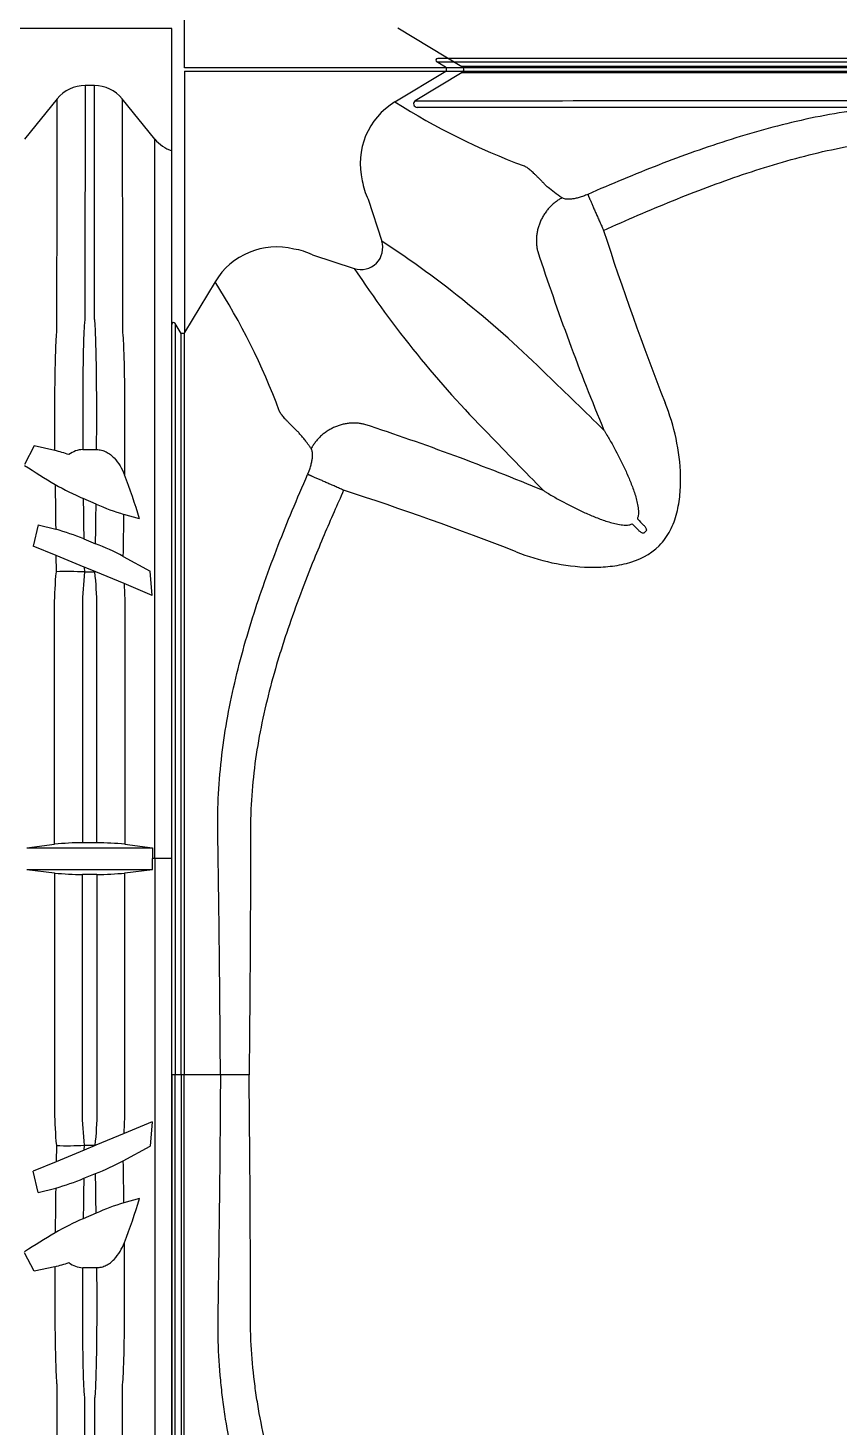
# Model space of a CAD drawing. Header units: millimetres. Extents: x -455371 to 117772, y -78417 to 116564.
# Drawn here: x -32727.9 to -32502.9, y 53118.2 to 53506.5 of the extents above; entities that cross this region are included whole.
import ezdxf

# ---------------------------------------------------------------- set-up
doc = ezdxf.new("R2010")
doc.units = ezdxf.units.MM
doc.layers.get('0').update_dxf_attribs({"color": 255})
doc.layers.add('BETON-STOP', color=141, linetype='Continuous')
doc.layers.add('Contorno-Cupolex', color=3, linetype='Continuous')
doc.layers.add('quote', color=5, linetype='Continuous', lineweight=15)

# ---------------------------------------------------------------- blocks, each defined once
blk = doc.blocks.new('Cupolex H50')
at = {"layer": 'Contorno-Cupolex', "linetype": 'Continuous'}
for p, q in [((19721.008, 10220.685), (19700.221, 10220.685)), ((19693.208, 10220.335), (19700.449, 10220.335)), ((19693.208, 10220.335), (19693.208, 10213.095)), ((19699.037, 10219.487), (19700.449, 10220.335)), ((19700.469, 10220.428), (19700.195, 10220.592)), ((19700.449, 10220.335), (19700.457, 10220.335)), ((19700.457, 10220.335), (19700.469, 10220.342)), ((19700.469, 10220.342), (19700.469, 10220.428)), ((19698.294, 10216.79), (19698.67, 10215.632)), ((19696.753, 10215.25), (19697.911, 10214.873)), ((19694.056, 10214.506), (19693.208, 10213.095)), ((19692.858, 10192.535), (19692.858, 10213.322)), ((19693.116, 10213.074), (19692.951, 10213.348)), ((19693.201, 10213.074), (19693.116, 10213.074)), ((19693.208, 10213.087), (19693.201, 10213.074)), ((19693.208, 10213.095), (19693.208, 10213.087)), ((19706.004, 10207.612), (19705.932, 10207.54)), ((19692.951, 10192.535), (19692.858, 10192.535)), ((19692.858, 10192.535), (19692.858, 10171.748)), ((19693.116, 10192.535), (19692.951, 10192.535)), ((19693.201, 10192.535), (19693.116, 10192.535)), ((19694.204, 10192.535), (19693.201, 10192.535)), ((19694.997, 10192.535), (19694.204, 10192.535)), ((19693.208, 10164.735), (19693.208, 10171.976)), ((19699.119, 10165.834), (19700.89, 10164.77)), ((19700.925, 10164.735), (19693.208, 10164.735)), ((19700.898, 10164.6), (19699.601, 10163.82)), ((19700.933, 10164.735), (19700.925, 10164.735)), ((19721.008, 10163.635), (19699.654, 10163.635))]:
    blk.add_line(p, q, dxfattribs=at)
for centre, radius, start, end in [((19700.221, 10220.635), 0.0499, 89.2776, 239.0373), ((19700.061, 10217.783), 1.987, 120.9888, 193.9535), ((19709.452, 10235.968), 19.496, 237.7108, 249.4596), ((19700.078, 10217.634), 1.974, 189.6297, 205.3053), ((19698.098, 10215.445), 0.601, 251.8666, 18.1334), ((19682.414, 10190.897), 29.599, 45.272, 56.6866), ((19785.223, 10241.937), 84.511, 197.92489, 201.36419), ((19695.76, 10213.483), 1.987, 76.0465, 149.0112), ((19695.909, 10213.465), 1.974, 64.6949, 80.3702), ((19769.609, 10237.205), 70.114, 198.16797, 202.48426), ((19722.661, 10231.142), 29.618, 213.3171, 224.7243), ((19677.789, 10204.197), 19.259, 20.4679, 32.3618), ((19692.908, 10213.323), 0.0499, 30.9627, 180.7224), ((19633.334, 10138.299), 101.529, 45.24033, 46.48357), ((19676.338, 10143.934), 70.114, 67.51574, 71.83203), ((19790.738, 10295.243), 123.117, 223.62543, 224.65067), ((19671.606, 10128.32), 84.511, 68.63581, 72.07511), ((19765.011, 10266.071), 83.013, 224.44915, 224.6275), ((19647.472, 10148.533), 83.013, 45.3725, 45.55085), ((19700.838, 10164.684), 0.1, 30.3283, 59.0672), ((19700.847, 10164.685), 0.0994, 300.7422, 30.2295), ((19699.653, 10163.735), 0.0998, 120.9627, 270.7224)]:
    blk.add_arc(centre, radius, start, end, dxfattribs=at)
for points, knots in [([(19700.195, 10220.592), (19701.725, 10220.592), (19703.259, 10220.592), (19705.177, 10220.592), (19705.561, 10220.592), (19706.136, 10220.592), (19706.328, 10220.592), (19706.544, 10220.592), (19706.568, 10220.592), (19706.616, 10220.592), (19706.639, 10220.592), (19706.72, 10220.592), (19706.792, 10220.592), (19707.058, 10220.592), (19707.312, 10220.592), (19707.781, 10220.592), (19707.952, 10220.592), (19708.325, 10220.592), (19708.527, 10220.592), (19709.174, 10220.592), (19709.65, 10220.592), (19710.429, 10220.592), (19710.702, 10220.592), (19711.259, 10220.592), (19711.543, 10220.592), (19712.122, 10220.592), (19712.417, 10220.592), (19713.019, 10220.592), (19713.327, 10220.592), (19713.787, 10220.592), (19713.941, 10220.592), (19714.127, 10220.592), (19714.16, 10220.592), (19714.192, 10220.592)], [0, 0, 0, 0, 0.5, 0.5, 0.625, 0.625, 0.6875, 0.6875, 0.6953125, 0.6953125, 0.703125, 0.703125, 0.71875, 0.71875, 0.75, 0.75, 0.765625, 0.765625, 0.78125, 0.78125, 0.8125, 0.8125, 0.828125, 0.828125, 0.84375, 0.84375, 0.859375, 0.859375, 0.875, 0.875, 0.8828125, 0.8828125, 0.8844651, 0.8844651, 0.8844651, 0.8844651]), ([(19721.008, 10220.428), (19720.363, 10220.428), (19719.718, 10220.428), (19718.428, 10220.428), (19717.783, 10220.428), (19716.492, 10220.428), (19715.847, 10220.428), (19714.88, 10220.428), (19714.556, 10220.428), (19713.913, 10220.428), (19713.591, 10220.428), (19712.952, 10220.428), (19712.639, 10220.428), (19712.024, 10220.428), (19711.722, 10220.428), (19711.13, 10220.428), (19710.838, 10220.428), (19710.284, 10220.428), (19710.017, 10220.428), (19709.258, 10220.428), (19708.791, 10220.428), (19708.202, 10220.428), (19708.022, 10220.428), (19707.695, 10220.428), (19707.548, 10220.428), (19707.166, 10220.428), (19706.998, 10220.428), (19706.8, 10220.428), (19706.698, 10220.428), (19706.497, 10220.428), (19706.397, 10220.428), (19706.196, 10220.428), (19706.096, 10220.428), (19705.795, 10220.428), (19705.594, 10220.428), (19705.192, 10220.428), (19704.992, 10220.428), (19704.389, 10220.428), (19703.988, 10220.428), (19703.185, 10220.428), (19702.784, 10220.428), (19701.744, 10220.428), (19701.106, 10220.428), (19700.469, 10220.428)], [0, 0, 0, 0, 0.032927, 0.032927, 0.065853, 0.065853, 0.09878, 0.09878, 0.115243, 0.115243, 0.131706, 0.131706, 0.14817, 0.14817, 0.164633, 0.164633, 0.181096, 0.181096, 0.197559, 0.197559, 0.230486, 0.230486, 0.246949, 0.246949, 0.263413, 0.263413, 0.296339, 0.296339, 0.329266, 0.329266, 0.362192, 0.362192, 0.395119, 0.395119, 0.460972, 0.460972, 0.526825, 0.526825, 0.658531, 0.658531, 0.790238, 0.790238, 1, 1, 1, 1]), ([(19700.469, 10220.342), (19701.106, 10220.342), (19701.744, 10220.342), (19702.784, 10220.342), (19703.185, 10220.342), (19703.988, 10220.342), (19704.389, 10220.342), (19704.992, 10220.342), (19705.192, 10220.342), (19705.594, 10220.342), (19705.795, 10220.342), (19706.096, 10220.342), (19706.196, 10220.342), (19706.397, 10220.342), (19706.497, 10220.342), (19706.698, 10220.342), (19706.8, 10220.342), (19706.998, 10220.342), (19707.166, 10220.342), (19707.548, 10220.342), (19707.695, 10220.342), (19708.022, 10220.342), (19708.202, 10220.342), (19708.791, 10220.342), (19709.258, 10220.342), (19710.017, 10220.342), (19710.284, 10220.342), (19710.838, 10220.342), (19711.13, 10220.342), (19711.722, 10220.342), (19712.024, 10220.342), (19712.639, 10220.342), (19712.952, 10220.342), (19713.591, 10220.342), (19713.913, 10220.342), (19714.556, 10220.342), (19714.88, 10220.342), (19715.847, 10220.342), (19716.492, 10220.342), (19717.783, 10220.342), (19718.428, 10220.342), (19719.718, 10220.342), (19720.363, 10220.342), (19721.008, 10220.342)], [0, 0, 0, 0, 0.209762, 0.209762, 0.341469, 0.341469, 0.473175, 0.473175, 0.539028, 0.539028, 0.604881, 0.604881, 0.637808, 0.637808, 0.670734, 0.670734, 0.703661, 0.703661, 0.736587, 0.736587, 0.753051, 0.753051, 0.769514, 0.769514, 0.802441, 0.802441, 0.818904, 0.818904, 0.835367, 0.835367, 0.85183, 0.85183, 0.868294, 0.868294, 0.884757, 0.884757, 0.90122, 0.90122, 0.934147, 0.934147, 0.967073, 0.967073, 1, 1, 1, 1]), ([(19721.008, 10219.339), (19719.605, 10219.347), (19718.202, 10219.36), (19716.448, 10219.382), (19716.098, 10219.387), (19715.572, 10219.394), (19715.396, 10219.396), (19715.046, 10219.401), (19714.87, 10219.404), (19714.608, 10219.408), (19714.52, 10219.409), (19714.344, 10219.412), (19714.256, 10219.413), (19714.121, 10219.414), (19714.076, 10219.414), (19713.986, 10219.414), (19713.941, 10219.414), (19713.806, 10219.413), (19713.716, 10219.411), (19713.266, 10219.398), (19712.907, 10219.376), (19712.368, 10219.325), (19712.189, 10219.305), (19711.831, 10219.259), (19711.652, 10219.233), (19711.117, 10219.148), (19710.765, 10219.08), (19709.714, 10218.851), (19709.026, 10218.662), (19708.006, 10218.34), (19707.669, 10218.227), (19706.999, 10217.989), (19706.666, 10217.865), (19705.676, 10217.481), (19705.024, 10217.208), (19704.378, 10216.925)], [0, 0, 0, 0, 0.25, 0.25, 0.3125, 0.3125, 0.34375, 0.34375, 0.375, 0.375, 0.390625, 0.390625, 0.40625, 0.40625, 0.414062, 0.414062, 0.421875, 0.421875, 0.4375, 0.4375, 0.5, 0.5, 0.53125, 0.53125, 0.5625, 0.5625, 0.625, 0.625, 0.75, 0.75, 0.8125, 0.8125, 0.875, 0.875, 1, 1, 1, 1]), ([(19704.814, 10215.927), (19705.448, 10216.212), (19706.084, 10216.487), (19707.045, 10216.876), (19707.367, 10217.003), (19708.013, 10217.245), (19708.338, 10217.362), (19709.314, 10217.692), (19709.97, 10217.889), (19710.963, 10218.13), (19711.295, 10218.201), (19711.798, 10218.293), (19711.966, 10218.321), (19712.302, 10218.372), (19712.47, 10218.394), (19712.975, 10218.452), (19713.311, 10218.479), (19713.733, 10218.498), (19713.817, 10218.501), (19713.944, 10218.504), (19713.986, 10218.505), (19714.07, 10218.507), (19714.112, 10218.507), (19714.239, 10218.508), (19714.326, 10218.508), (19714.501, 10218.508), (19714.589, 10218.508), (19714.853, 10218.508), (19715.029, 10218.508), (19715.381, 10218.508), (19715.557, 10218.509), (19716.084, 10218.51), (19716.436, 10218.511), (19718.195, 10218.519), (19719.602, 10218.53), (19721.008, 10218.547)], [0, 0, 0, 0, 0.125, 0.125, 0.1875, 0.1875, 0.25, 0.25, 0.375, 0.375, 0.4375, 0.4375, 0.46875, 0.46875, 0.5, 0.5, 0.5625, 0.5625, 0.578125, 0.578125, 0.585938, 0.585938, 0.59375, 0.59375, 0.609375, 0.609375, 0.625, 0.625, 0.65625, 0.65625, 0.6875, 0.6875, 0.75, 0.75, 1, 1, 1, 1]), ([(19703.661, 10216.828), (19703.587, 10216.878), (19703.518, 10216.928), (19703.389, 10217.025), (19703.33, 10217.073), (19703.25, 10217.143), (19703.224, 10217.167), (19703.189, 10217.201), (19703.177, 10217.213), (19703.16, 10217.23), (19703.154, 10217.235), (19703.143, 10217.247), (19703.138, 10217.252), (19703.122, 10217.269), (19703.112, 10217.281), (19703.096, 10217.298), (19703.09, 10217.304), (19703.079, 10217.315), (19703.074, 10217.321), (19703.062, 10217.332), (19703.057, 10217.338), (19703.046, 10217.349), (19703.04, 10217.355), (19703.029, 10217.365), (19703.024, 10217.371), (19703.013, 10217.381), (19703.008, 10217.386), (19702.983, 10217.411), (19702.963, 10217.43), (19702.934, 10217.458), (19702.924, 10217.467), (19702.905, 10217.485), (19702.896, 10217.494), (19702.869, 10217.519), (19702.851, 10217.535), (19702.817, 10217.566), (19702.801, 10217.581), (19702.769, 10217.609), (19702.754, 10217.622), (19702.724, 10217.645), (19702.709, 10217.656), (19702.68, 10217.676), (19702.666, 10217.685), (19702.645, 10217.696), (19702.639, 10217.7), (19702.628, 10217.705), (19702.625, 10217.706), (19702.618, 10217.709), (19702.615, 10217.71), (19702.612, 10217.712)], [0, 0, 0, 0, 0.125, 0.125, 0.25, 0.25, 0.3125, 0.3125, 0.34375, 0.34375, 0.359375, 0.359375, 0.375, 0.375, 0.40625, 0.40625, 0.421875, 0.421875, 0.4375, 0.4375, 0.453125, 0.453125, 0.46875, 0.46875, 0.484375, 0.484375, 0.5, 0.5, 0.5625, 0.5625, 0.59375, 0.59375, 0.625, 0.625, 0.6875, 0.6875, 0.75, 0.75, 0.8125, 0.8125, 0.875, 0.875, 0.9375, 0.9375, 0.96875, 0.96875, 0.984375, 0.984375, 1, 1, 1, 1]), ([(19704.378, 10216.925), (19704.338, 10216.907), (19704.298, 10216.891), (19704.218, 10216.862), (19704.178, 10216.849), (19704.12, 10216.833), (19704.101, 10216.828), (19704.064, 10216.819), (19704.046, 10216.814), (19703.992, 10216.804), (19703.959, 10216.798), (19703.911, 10216.793), (19703.896, 10216.791), (19703.866, 10216.789), (19703.852, 10216.789), (19703.811, 10216.789), (19703.786, 10216.79), (19703.742, 10216.796), (19703.723, 10216.801), (19703.688, 10216.812), (19703.674, 10216.82), (19703.661, 10216.828)], [0, 0, 0, 0, 0.125, 0.125, 0.25, 0.25, 0.3125, 0.3125, 0.375, 0.375, 0.5, 0.5, 0.5625, 0.5625, 0.625, 0.625, 0.75, 0.75, 0.875, 0.875, 1, 1, 1, 1]), ([(19692.951, 10213.348), (19692.951, 10211.819), (19692.951, 10210.284), (19692.951, 10208.366), (19692.951, 10207.982), (19692.951, 10207.407), (19692.951, 10207.215), (19692.951, 10206.999), (19692.951, 10206.975), (19692.951, 10206.928), (19692.951, 10206.905), (19692.951, 10206.823), (19692.951, 10206.751), (19692.951, 10206.485), (19692.951, 10206.231), (19692.951, 10205.762), (19692.951, 10205.591), (19692.951, 10205.219), (19692.951, 10205.016), (19692.951, 10204.369), (19692.951, 10203.893), (19692.951, 10203.114), (19692.951, 10202.842), (19692.951, 10202.285), (19692.951, 10202.001), (19692.951, 10201.421), (19692.951, 10201.126), (19692.951, 10200.525), (19692.951, 10200.217), (19692.951, 10199.756), (19692.951, 10199.602), (19692.951, 10199.427), (19692.951, 10199.405), (19692.951, 10199.383)], [0, 0, 0, 0, 0.5, 0.5, 0.625, 0.625, 0.6875, 0.6875, 0.6953125, 0.6953125, 0.703125, 0.703125, 0.71875, 0.71875, 0.75, 0.75, 0.765625, 0.765625, 0.78125, 0.78125, 0.8125, 0.8125, 0.828125, 0.828125, 0.84375, 0.84375, 0.859375, 0.859375, 0.875, 0.875, 0.8828125, 0.8828125, 0.8839302, 0.8839302, 0.8839302, 0.8839302]), ([(19693.116, 10192.535), (19693.116, 10193.816), (19693.116, 10195.097), (19693.116, 10197.018), (19693.116, 10197.659), (19693.116, 10198.46), (19693.116, 10198.621), (19693.116, 10198.942), (19693.116, 10199.104), (19693.116, 10199.39), (19693.116, 10199.514), (19693.116, 10199.767), (19693.116, 10199.896), (19693.116, 10200.537), (19693.116, 10201.023), (19693.116, 10201.973), (19693.116, 10202.439), (19693.116, 10203.761), (19693.116, 10204.543), (19693.116, 10205.471), (19693.116, 10205.74), (19693.116, 10206.182), (19693.116, 10206.355), (19693.116, 10206.517), (19693.116, 10206.547), (19693.116, 10206.586), (19693.116, 10206.598), (19693.116, 10206.622), (19693.116, 10206.633), (19693.116, 10206.693), (19693.116, 10206.743), (19693.116, 10206.894), (19693.116, 10206.994), (19693.116, 10207.497), (19693.116, 10207.899), (19693.116, 10209.911), (19693.116, 10211.52), (19693.116, 10213.074)], [0, 0, 0, 0, 0.0625, 0.0625, 0.09375, 0.09375, 0.101562, 0.101562, 0.109375, 0.109375, 0.117187, 0.117187, 0.125, 0.125, 0.15625, 0.15625, 0.1875, 0.1875, 0.25, 0.25, 0.28125, 0.28125, 0.3125, 0.3125, 0.320312, 0.320312, 0.324219, 0.324219, 0.328125, 0.328125, 0.34375, 0.34375, 0.375, 0.375, 0.5, 0.5, 1, 1, 1, 1]), ([(19693.201, 10213.074), (19693.201, 10211.52), (19693.201, 10209.911), (19693.201, 10207.899), (19693.201, 10207.497), (19693.201, 10206.994), (19693.201, 10206.894), (19693.201, 10206.743), (19693.201, 10206.693), (19693.201, 10206.633), (19693.201, 10206.622), (19693.201, 10206.598), (19693.201, 10206.586), (19693.201, 10206.547), (19693.201, 10206.517), (19693.201, 10206.355), (19693.201, 10206.182), (19693.201, 10205.74), (19693.201, 10205.471), (19693.201, 10204.543), (19693.201, 10203.761), (19693.201, 10202.439), (19693.201, 10201.973), (19693.201, 10201.023), (19693.201, 10200.537), (19693.201, 10199.896), (19693.201, 10199.767), (19693.201, 10199.514), (19693.201, 10199.39), (19693.201, 10199.104), (19693.201, 10198.942), (19693.201, 10198.621), (19693.201, 10198.46), (19693.201, 10197.659), (19693.201, 10197.018), (19693.201, 10195.097), (19693.201, 10193.816), (19693.201, 10192.535)], [0, 0, 0, 0, 0.5, 0.5, 0.625, 0.625, 0.65625, 0.65625, 0.671875, 0.671875, 0.675781, 0.675781, 0.679688, 0.679688, 0.6875, 0.6875, 0.71875, 0.71875, 0.75, 0.75, 0.8125, 0.8125, 0.84375, 0.84375, 0.875, 0.875, 0.882813, 0.882813, 0.890625, 0.890625, 0.898438, 0.898438, 0.90625, 0.90625, 0.9375, 0.9375, 1, 1, 1, 1]), ([(19702.393, 10207.024), (19702.716, 10206.895), (19703.047, 10206.795), (19703.721, 10206.65), (19704.068, 10206.606), (19704.588, 10206.593), (19704.761, 10206.598), (19705.107, 10206.631), (19705.28, 10206.659), (19705.783, 10206.789), (19706.106, 10206.944), (19706.478, 10207.317), (19706.579, 10207.458), (19706.74, 10207.768), (19706.799, 10207.933), (19706.885, 10208.268), (19706.913, 10208.441), (19706.946, 10208.786), (19706.95, 10208.958), (19706.938, 10209.475), (19706.894, 10209.82), (19706.749, 10210.497), (19706.648, 10210.828), (19706.519, 10211.15)], [0, 0, 0, 0, 0.125, 0.125, 0.25, 0.25, 0.3125, 0.3125, 0.375, 0.375, 0.5, 0.5, 0.5625, 0.5625, 0.625, 0.625, 0.6875, 0.6875, 0.75, 0.75, 0.875, 0.875, 1, 1, 1, 1]), ([(19696.715, 10209.882), (19696.707, 10209.895), (19696.69, 10209.92), (19696.665, 10209.956), (19696.64, 10209.991), (19696.615, 10210.025), (19696.591, 10210.058), (19696.55, 10210.112), (19696.494, 10210.183), (19696.423, 10210.268), (19696.354, 10210.344), (19696.292, 10210.405), (19696.247, 10210.447), (19696.214, 10210.478), (19696.185, 10210.508), (19696.143, 10210.55), (19696.094, 10210.6), (19696.04, 10210.658), (19695.991, 10210.71), (19695.932, 10210.776), (19695.885, 10210.835), (19695.854, 10210.885), (19695.842, 10210.908), (19695.836, 10210.922), (19695.833, 10210.928), (19695.832, 10210.932)], [0, 0, 0, 0, 0.020834, 0.041499, 0.061995, 0.082327, 0.102494, 0.1225, 0.183394, 0.244692, 0.305517, 0.365952, 0.407549, 0.429262, 0.459619, 0.493771, 0.556586, 0.619732, 0.683579, 0.744962, 0.871925, 0.935861, 0.967747, 0.983808, 1, 1, 1, 1]), ([(19704.825, 10210.392), (19704.839, 10210.369), (19704.853, 10210.346), (19704.881, 10210.3), (19704.894, 10210.277), (19704.936, 10210.208), (19704.963, 10210.162), (19705.043, 10210.023), (19705.095, 10209.928), (19705.248, 10209.642), (19705.345, 10209.447), (19705.481, 10209.145), (19705.525, 10209.043), (19705.608, 10208.835), (19705.647, 10208.73), (19705.699, 10208.568), (19705.715, 10208.513), (19705.743, 10208.402), (19705.756, 10208.346), (19705.774, 10208.232), (19705.781, 10208.174), (19705.78, 10208.085), (19705.778, 10208.056), (19705.769, 10207.997), (19705.761, 10207.967), (19705.75, 10207.939)], [0, 0, 0, 0, 0.03125, 0.03125, 0.0625, 0.0625, 0.125, 0.125, 0.25, 0.25, 0.5, 0.5, 0.625, 0.625, 0.75, 0.75, 0.8125, 0.8125, 0.875, 0.875, 0.9375, 0.9375, 0.96875, 0.96875, 1, 1, 1, 1]), ([(19696.619, 10209.166), (19696.622, 10209.173), (19696.629, 10209.189), (19696.639, 10209.213), (19696.649, 10209.237), (19696.658, 10209.262), (19696.671, 10209.298), (19696.688, 10209.345), (19696.711, 10209.423), (19696.734, 10209.516), (19696.751, 10209.618), (19696.756, 10209.707), (19696.753, 10209.769), (19696.745, 10209.81), (19696.737, 10209.838), (19696.728, 10209.862), (19696.72, 10209.875), (19696.715, 10209.882)], [0, 0, 0, 0, 0.025114, 0.050251, 0.075451, 0.100753, 0.126198, 0.189041, 0.252473, 0.377155, 0.504216, 0.628011, 0.754462, 0.81453, 0.875317, 0.937064, 1, 1, 1, 1]), ([(19694.204, 10192.535), (19694.201, 10193), (19694.195, 10193.932), (19694.182, 10195.335), (19694.168, 10196.624), (19694.152, 10197.796), (19694.141, 10198.585), (19694.133, 10199.112), (19694.127, 10199.469), (19694.134, 10200.097), (19694.19, 10200.998), (19694.328, 10202.07), (19694.597, 10203.479), (19694.973, 10204.852), (19695.427, 10206.202), (19695.795, 10207.192), (19696.194, 10208.185), (19696.475, 10208.833), (19696.619, 10209.166)], [0, 0, 0, 0, 0.081858, 0.164277, 0.247255, 0.309067, 0.370865, 0.386322, 0.40194, 0.433686, 0.497156, 0.560794, 0.624159, 0.750052, 0.811351, 0.87539, 0.93616, 1, 1, 1, 1]), ([(19697.616, 10208.729), (19697.527, 10208.528), (19697.343, 10208.117), (19697.069, 10207.48), (19696.755, 10206.724), (19696.415, 10205.856), (19696.124, 10205.045), (19695.909, 10204.392), (19695.709, 10203.738), (19695.485, 10202.915), (19695.27, 10201.916), (19695.118, 10200.908), (19695.05, 10200.064), (19695.036, 10199.515), (19695.035, 10199.26), (19695.035, 10199.086), (19695.036, 10198.603), (19695.034, 10197.811), (19695.03, 10196.404), (19695.021, 10194.997), (19695.009, 10193.59), (19695.001, 10192.887), (19694.997, 10192.535)], [0, 0, 0, 0, 0.039685, 0.081401, 0.12514, 0.187502, 0.249718, 0.280702, 0.311603, 0.373204, 0.434675, 0.49602, 0.557011, 0.587479, 0.595205, 0.603053, 0.61891, 0.682454, 0.745963, 0.872985, 0.936476, 1, 1, 1, 1]), ([(19703.152, 10208.719), (19703.174, 10208.705), (19703.197, 10208.691), (19703.243, 10208.663), (19703.266, 10208.649), (19703.335, 10208.608), (19703.381, 10208.581), (19703.521, 10208.5), (19703.615, 10208.448), (19703.901, 10208.295), (19704.096, 10208.198), (19704.398, 10208.062), (19704.5, 10208.018), (19704.708, 10207.935), (19704.814, 10207.896), (19704.976, 10207.845), (19705.03, 10207.828), (19705.141, 10207.8), (19705.198, 10207.787), (19705.312, 10207.769), (19705.369, 10207.763), (19705.458, 10207.763), (19705.488, 10207.765), (19705.547, 10207.775), (19705.576, 10207.782), (19705.604, 10207.794)], [0, 0, 0, 0, 0.03125, 0.03125, 0.0625, 0.0625, 0.125, 0.125, 0.25, 0.25, 0.5, 0.5, 0.625, 0.625, 0.75, 0.75, 0.8125, 0.8125, 0.875, 0.875, 0.9375, 0.9375, 0.96875, 0.96875, 1, 1, 1, 1]), ([(19705.932, 10207.54), (19705.929, 10207.537), (19705.925, 10207.536), (19705.918, 10207.535), (19705.914, 10207.535), (19705.904, 10207.537), (19705.897, 10207.539), (19705.877, 10207.547), (19705.865, 10207.554), (19705.829, 10207.576), (19705.808, 10207.593), (19705.789, 10207.612)], [0, 0, 0, 0, 0.0625, 0.0625, 0.125, 0.125, 0.25, 0.25, 0.5, 0.5, 1, 1, 1, 1]), ([(19706.004, 10207.612), (19706.006, 10207.614), (19706.008, 10207.618), (19706.009, 10207.625), (19706.008, 10207.629), (19706.007, 10207.64), (19706.004, 10207.647), (19705.997, 10207.666), (19705.99, 10207.679), (19705.968, 10207.714), (19705.95, 10207.735), (19705.931, 10207.755)], [0, 0, 0, 0, 0.0625, 0.0625, 0.125, 0.125, 0.25, 0.25, 0.5, 0.5, 1, 1, 1, 1]), ([(19692.951, 10199.383), (19692.951, 10199.251), (19692.951, 10199.12), (19692.951, 10198.681), (19692.951, 10198.373), (19692.951, 10197.452), (19692.951, 10196.837), (19692.951, 10194.993), (19692.951, 10193.764), (19692.951, 10192.535)], [0.8839302, 0.8839302, 0.8839302, 0.8839302, 0.890625, 0.890625, 0.90625, 0.90625, 0.9375, 0.9375, 1, 1, 1, 1]), ([(19692.951, 10185.719), (19692.951, 10185.84), (19692.951, 10185.961), (19692.951, 10186.389), (19692.951, 10186.697), (19692.951, 10187.619), (19692.951, 10188.233), (19692.951, 10190.077), (19692.951, 10191.306), (19692.951, 10192.535)], [0.8844651, 0.8844651, 0.8844651, 0.8844651, 0.890625, 0.890625, 0.90625, 0.90625, 0.9375, 0.9375, 1, 1, 1, 1]), ([(19693.116, 10192.535), (19693.116, 10191.89), (19693.116, 10191.245), (19693.116, 10189.955), (19693.116, 10189.309), (19693.116, 10188.019), (19693.116, 10187.374), (19693.116, 10186.406), (19693.116, 10186.083), (19693.116, 10185.44), (19693.116, 10185.117), (19693.116, 10184.478), (19693.116, 10184.165), (19693.116, 10183.551), (19693.116, 10183.249), (19693.116, 10182.657), (19693.116, 10182.365), (19693.116, 10181.811), (19693.116, 10181.544), (19693.116, 10180.784), (19693.116, 10180.317), (19693.116, 10179.729), (19693.116, 10179.548), (19693.116, 10179.222), (19693.116, 10179.074), (19693.116, 10178.693), (19693.116, 10178.525), (19693.116, 10178.326), (19693.116, 10178.225), (19693.116, 10178.024), (19693.116, 10177.924), (19693.116, 10177.723), (19693.116, 10177.623), (19693.116, 10177.321), (19693.116, 10177.121), (19693.116, 10176.719), (19693.116, 10176.518), (19693.116, 10175.916), (19693.116, 10175.515), (19693.116, 10174.712), (19693.116, 10174.311), (19693.116, 10173.271), (19693.116, 10172.633), (19693.116, 10171.996)], [0, 0, 0, 0, 0.032927, 0.032927, 0.065853, 0.065853, 0.09878, 0.09878, 0.115243, 0.115243, 0.131706, 0.131706, 0.14817, 0.14817, 0.164633, 0.164633, 0.181096, 0.181096, 0.197559, 0.197559, 0.230486, 0.230486, 0.246949, 0.246949, 0.263413, 0.263413, 0.296339, 0.296339, 0.329266, 0.329266, 0.362192, 0.362192, 0.395119, 0.395119, 0.460972, 0.460972, 0.526825, 0.526825, 0.658531, 0.658531, 0.790238, 0.790238, 1, 1, 1, 1]), ([(19693.201, 10171.996), (19693.201, 10172.633), (19693.201, 10173.271), (19693.201, 10174.311), (19693.201, 10174.712), (19693.201, 10175.515), (19693.201, 10175.916), (19693.201, 10176.518), (19693.201, 10176.719), (19693.201, 10177.121), (19693.201, 10177.321), (19693.201, 10177.623), (19693.201, 10177.723), (19693.201, 10177.924), (19693.201, 10178.024), (19693.201, 10178.225), (19693.201, 10178.326), (19693.201, 10178.525), (19693.201, 10178.693), (19693.201, 10179.074), (19693.201, 10179.222), (19693.201, 10179.548), (19693.201, 10179.729), (19693.201, 10180.317), (19693.201, 10180.784), (19693.201, 10181.544), (19693.201, 10181.811), (19693.201, 10182.365), (19693.201, 10182.657), (19693.201, 10183.249), (19693.201, 10183.551), (19693.201, 10184.165), (19693.201, 10184.478), (19693.201, 10185.117), (19693.201, 10185.44), (19693.201, 10186.083), (19693.201, 10186.406), (19693.201, 10187.374), (19693.201, 10188.019), (19693.201, 10189.309), (19693.201, 10189.955), (19693.201, 10191.245), (19693.201, 10191.89), (19693.201, 10192.535)], [0, 0, 0, 0, 0.209762, 0.209762, 0.341469, 0.341469, 0.473175, 0.473175, 0.539028, 0.539028, 0.604881, 0.604881, 0.637808, 0.637808, 0.670734, 0.670734, 0.703661, 0.703661, 0.736587, 0.736587, 0.753051, 0.753051, 0.769514, 0.769514, 0.802441, 0.802441, 0.818904, 0.818904, 0.835367, 0.835367, 0.85183, 0.85183, 0.868294, 0.868294, 0.884757, 0.884757, 0.90122, 0.90122, 0.934147, 0.934147, 0.967073, 0.967073, 1, 1, 1, 1]), ([(19694.204, 10192.535), (19694.196, 10191.132), (19694.183, 10189.729), (19694.161, 10187.975), (19694.157, 10187.624), (19694.15, 10187.098), (19694.147, 10186.923), (19694.142, 10186.572), (19694.14, 10186.397), (19694.136, 10186.134), (19694.134, 10186.047), (19694.131, 10185.871), (19694.13, 10185.783), (19694.129, 10185.648), (19694.129, 10185.603), (19694.129, 10185.513), (19694.13, 10185.468), (19694.131, 10185.333), (19694.133, 10185.243), (19694.145, 10184.793), (19694.167, 10184.434), (19694.219, 10183.895), (19694.239, 10183.716), (19694.285, 10183.358), (19694.31, 10183.179), (19694.396, 10182.644), (19694.463, 10182.291), (19694.692, 10181.241), (19694.881, 10180.552), (19695.203, 10179.533), (19695.317, 10179.195), (19695.554, 10178.525), (19695.678, 10178.193), (19696.062, 10177.202), (19696.335, 10176.551), (19696.619, 10175.905)], [0, 0, 0, 0, 0.25, 0.25, 0.3125, 0.3125, 0.34375, 0.34375, 0.375, 0.375, 0.390625, 0.390625, 0.40625, 0.40625, 0.414062, 0.414062, 0.421875, 0.421875, 0.4375, 0.4375, 0.5, 0.5, 0.53125, 0.53125, 0.5625, 0.5625, 0.625, 0.625, 0.75, 0.75, 0.8125, 0.8125, 0.875, 0.875, 1, 1, 1, 1]), ([(19697.616, 10176.341), (19697.331, 10176.975), (19697.057, 10177.611), (19696.667, 10178.572), (19696.541, 10178.894), (19696.298, 10179.54), (19696.182, 10179.865), (19695.851, 10180.841), (19695.655, 10181.496), (19695.414, 10182.489), (19695.342, 10182.822), (19695.25, 10183.325), (19695.222, 10183.493), (19695.172, 10183.829), (19695.149, 10183.997), (19695.091, 10184.501), (19695.064, 10184.838), (19695.045, 10185.259), (19695.042, 10185.344), (19695.039, 10185.47), (19695.038, 10185.513), (19695.037, 10185.597), (19695.036, 10185.639), (19695.035, 10185.766), (19695.035, 10185.853), (19695.035, 10186.027), (19695.035, 10186.115), (19695.036, 10186.379), (19695.035, 10186.556), (19695.035, 10186.907), (19695.035, 10187.083), (19695.033, 10187.611), (19695.032, 10187.963), (19695.025, 10189.721), (19695.013, 10191.128), (19694.997, 10192.535)], [0, 0, 0, 0, 0.125, 0.125, 0.1875, 0.1875, 0.25, 0.25, 0.375, 0.375, 0.4375, 0.4375, 0.46875, 0.46875, 0.5, 0.5, 0.5625, 0.5625, 0.578125, 0.578125, 0.585938, 0.585938, 0.59375, 0.59375, 0.609375, 0.609375, 0.625, 0.625, 0.65625, 0.65625, 0.6875, 0.6875, 0.75, 0.75, 1, 1, 1, 1]), ([(19692.951, 10171.722), (19692.951, 10173.251), (19692.951, 10174.786), (19692.951, 10176.704), (19692.951, 10177.088), (19692.951, 10177.663), (19692.951, 10177.855), (19692.951, 10178.071), (19692.951, 10178.095), (19692.951, 10178.143), (19692.951, 10178.165), (19692.951, 10178.247), (19692.951, 10178.319), (19692.951, 10178.585), (19692.951, 10178.839), (19692.951, 10179.308), (19692.951, 10179.479), (19692.951, 10179.851), (19692.951, 10180.054), (19692.951, 10180.701), (19692.951, 10181.177), (19692.951, 10181.956), (19692.951, 10182.229), (19692.951, 10182.785), (19692.951, 10183.07), (19692.951, 10183.649), (19692.951, 10183.944), (19692.951, 10184.545), (19692.951, 10184.854), (19692.951, 10185.314), (19692.951, 10185.468), (19692.951, 10185.654), (19692.951, 10185.686), (19692.951, 10185.719)], [0, 0, 0, 0, 0.5, 0.5, 0.625, 0.625, 0.6875, 0.6875, 0.6953125, 0.6953125, 0.703125, 0.703125, 0.71875, 0.71875, 0.75, 0.75, 0.765625, 0.765625, 0.78125, 0.78125, 0.8125, 0.8125, 0.828125, 0.828125, 0.84375, 0.84375, 0.859375, 0.859375, 0.875, 0.875, 0.8828125, 0.8828125, 0.8844651, 0.8844651, 0.8844651, 0.8844651]), ([(19700.898, 10164.6), (19702.397, 10164.6), (19703.903, 10164.6), (19705.786, 10164.599), (19706.163, 10164.599), (19706.727, 10164.599), (19706.916, 10164.599), (19707.151, 10164.599), (19707.198, 10164.599), (19707.292, 10164.599), (19707.333, 10164.599), (19707.458, 10164.599), (19707.537, 10164.599), (19707.734, 10164.599), (19707.853, 10164.599), (19708.263, 10164.599), (19708.599, 10164.599), (19709.2, 10164.599), (19709.417, 10164.599), (19709.87, 10164.599), (19710.108, 10164.599), (19710.857, 10164.599), (19711.408, 10164.599), (19712.259, 10164.599), (19712.549, 10164.599), (19713.14, 10164.599), (19713.443, 10164.599), (19714.048, 10164.599), (19714.35, 10164.599), (19714.956, 10164.599), (19715.258, 10164.599), (19716.166, 10164.599), (19716.771, 10164.599), (19718.453, 10164.599), (19719.53, 10164.599), (19720.607, 10164.599)], [0, 0, 0, 0, 0.5, 0.5, 0.625, 0.625, 0.6875, 0.6875, 0.703125, 0.703125, 0.71875, 0.71875, 0.734375, 0.734375, 0.75, 0.75, 0.78125, 0.78125, 0.796875, 0.796875, 0.8125, 0.8125, 0.84375, 0.84375, 0.859375, 0.859375, 0.875, 0.875, 0.890625, 0.890625, 0.90625, 0.90625, 0.9375, 0.9375, 0.9930906, 0.9930906, 0.9930906, 0.9930906]), ([(19716.312, 10164.771), (19716.064, 10164.771), (19715.817, 10164.771), (19715.267, 10164.771), (19714.965, 10164.771), (19714.36, 10164.771), (19714.058, 10164.771), (19713.455, 10164.771), (19713.153, 10164.771), (19712.556, 10164.771), (19712.264, 10164.771), (19711.695, 10164.771), (19711.418, 10164.771), (19710.875, 10164.771), (19710.61, 10164.771), (19709.856, 10164.771), (19709.402, 10164.771), (19708.596, 10164.771), (19708.258, 10164.771), (19707.85, 10164.771), (19707.731, 10164.771), (19707.533, 10164.771), (19707.454, 10164.771), (19707.361, 10164.771), (19707.336, 10164.771), (19707.289, 10164.771), (19707.266, 10164.771), (19707.195, 10164.771), (19707.148, 10164.771), (19706.912, 10164.771), (19706.724, 10164.771), (19706.159, 10164.771), (19705.782, 10164.771), (19704.542, 10164.771), (19703.679, 10164.771), (19702.818, 10164.771)], [0.0809509, 0.0809509, 0.0809509, 0.0809509, 0.09375, 0.09375, 0.109375, 0.109375, 0.125, 0.125, 0.140625, 0.140625, 0.15625, 0.15625, 0.171875, 0.171875, 0.1875, 0.1875, 0.21875, 0.21875, 0.25, 0.25, 0.265625, 0.265625, 0.28125, 0.28125, 0.2890625, 0.2890625, 0.296875, 0.296875, 0.3125, 0.3125, 0.375, 0.375, 0.5, 0.5, 0.786222, 0.786222, 0.786222, 0.786222]), ([(19699.601, 10163.82), (19701.153, 10163.82), (19702.708, 10163.821), (19704.653, 10163.821), (19705.042, 10163.821), (19705.61, 10163.821), (19705.789, 10163.821), (19705.968, 10163.821)], [0, 0, 0, 0, 0.5, 0.5, 0.625, 0.625, 0.6826415, 0.6826415, 0.6826415, 0.6826415]), ([(19705.968, 10163.821), (19705.983, 10163.821), (19705.998, 10163.821), (19706.038, 10163.821), (19706.061, 10163.821), (19706.118, 10163.821), (19706.15, 10163.821), (19706.26, 10163.821), (19706.349, 10163.821), (19706.562, 10163.821), (19706.687, 10163.821), (19706.968, 10163.821), (19707.123, 10163.821), (19707.462, 10163.821), (19707.646, 10163.821), (19708.042, 10163.821), (19708.256, 10163.821), (19708.932, 10163.821), (19709.425, 10163.821), (19710.225, 10163.821), (19710.503, 10163.821), (19711.073, 10163.821), (19711.363, 10163.821), (19711.953, 10163.821), (19712.253, 10163.821), (19712.684, 10163.821), (19712.809, 10163.821), (19712.936, 10163.821)], [0.6826415, 0.6826415, 0.6826415, 0.6826415, 0.6875, 0.6875, 0.6953125, 0.6953125, 0.703125, 0.703125, 0.71875, 0.71875, 0.734375, 0.734375, 0.75, 0.75, 0.765625, 0.765625, 0.78125, 0.78125, 0.8125, 0.8125, 0.828125, 0.828125, 0.84375, 0.84375, 0.859375, 0.859375, 0.8657575, 0.8657575, 0.8657575, 0.8657575])]:
    blk.add_open_spline(points, degree=3, knots=knots, dxfattribs=at)
for points, weights in [([(19703.661, 10216.828), (19702.746, 10216.329), (19702.99, 10215.343)], [1, 0.774238593566, 1]), ([(19704.378, 10216.925), (19704.482, 10216.669), (19704.814, 10215.927)], [1, 0.837824847312, 1]), ([(19698.2, 10210.553), (19697.215, 10210.798), (19696.715, 10209.882)], [1, 0.774238593572, 1]), ([(19697.616, 10208.729), (19696.875, 10209.061), (19696.619, 10209.166)], [1, 0.837824847311, 1])]:
    blk.add_rational_spline(points, weights, degree=2, dxfattribs=at)
blk.add_open_spline([(19702.818, 10164.771), (19702.174, 10164.771), (19701.532, 10164.77), (19700.89, 10164.77)], degree=3, dxfattribs=at)
blk = doc.blocks.new('*U2214')
at = {"xscale": 10.01836209701863, "yscale": 10.01836209701863, "zscale": 10.01836209701863}
for p in [(-197854.97, -101829.74), (-197854.97, -102387.76)]:
    blk.add_blockref('Cupolex H50', p, dxfattribs=at)
blk = doc.blocks.new('*U2215')
at = {"layer": 'quote', "color": 0, "linetype": 'ByBlock', "lineweight": -2, "transparency": 16777216}
blk.add_blockref('*U2214', (1280, -1345), dxfattribs=at)
blk = doc.blocks.new('Bs H50 tacca 3')
at = {"layer": 'BETON-STOP'}
for p, q in [((19733.613, 10111.539), (19721.484, 10111.539)), ((19733.613, 10065.539), (19733.613, 10111.539)), ((19731.466, 10109.954), (19731.21, 10109.954)), ((19730.437, 10109.584), (19729.536, 10108.472)), ((19733.14, 10108.472), (19732.238, 10109.584)), ((19729.799, 10099.97), (19729.535, 10099.455)), ((19730.374, 10099.843), (19729.799, 10099.97)), ((19731.147, 10099.87), (19731.529, 10099.87)), ((19731.515, 10098.361), (19731.159, 10098.515)), ((19729.915, 10097.789), (19729.774, 10097.198)), ((19729.915, 10097.789), (19730.397, 10097.664)), ((19732.716, 10097.953), (19732.285, 10098.073)), ((19731.174, 10097.394), (19731.499, 10097.263)), ((19730.408, 10096.935), (19729.774, 10097.198)), ((19730.415, 10096.487), (19730.408, 10096.935)), ((19731.187, 10096.613), (19730.408, 10096.935)), ((19732.267, 10096.912), (19733.015, 10096.505)), ((19731.187, 10096.613), (19731.189, 10096.479)), ((19731.487, 10096.489), (19731.187, 10096.613)), ((19731.189, 10096.479), (19731.196, 10096.479)), ((19731.196, 10096.479), (19731.479, 10096.479)), ((19731.479, 10096.479), (19731.486, 10096.479)), ((19731.486, 10096.479), (19731.487, 10096.489)), ((19731.507, 10096.48), (19731.486, 10096.479)), ((19731.507, 10096.48), (19731.487, 10096.489)), ((19732.288, 10096.157), (19731.507, 10096.48)), ((19733.071, 10095.832), (19733.015, 10096.505)), ((19733.071, 10095.832), (19732.288, 10096.157)), ((19729.597, 10088.839), (19730.365, 10088.937)), ((19731.538, 10088.975), (19731.138, 10088.975)), ((19732.311, 10088.937), (19733.078, 10088.839)), ((19729.597, 10088.839), (19733.078, 10088.839)), ((19733.078, 10088.839), (19733.078, 10088.539)), ((19733.14, 10088.539), (19733.078, 10088.539)), ((19733.078, 10088.239), (19733.078, 10088.539)), ((19733.613, 10088.539), (19733.14, 10088.539)), ((19729.597, 10088.239), (19730.365, 10088.141)), ((19729.597, 10088.239), (19733.078, 10088.239)), ((19731.538, 10088.102), (19731.138, 10088.102)), ((19732.311, 10088.141), (19733.078, 10088.239)), ((19733.071, 10081.245), (19732.288, 10080.921)), ((19733.071, 10081.245), (19733.015, 10080.573)), ((19732.288, 10080.921), (19731.507, 10080.598)), ((19730.415, 10080.591), (19730.408, 10080.142)), ((19731.187, 10080.465), (19730.408, 10080.142)), ((19731.187, 10080.465), (19731.189, 10080.599)), ((19731.487, 10080.589), (19731.187, 10080.465)), ((19731.189, 10080.599), (19731.196, 10080.599)), ((19731.196, 10080.599), (19731.479, 10080.599)), ((19731.479, 10080.599), (19731.486, 10080.599)), ((19731.507, 10080.598), (19731.486, 10080.599)), ((19731.486, 10080.599), (19731.487, 10080.589)), ((19731.507, 10080.598), (19731.487, 10080.589)), ((19732.267, 10080.166), (19733.015, 10080.573)), ((19730.408, 10080.142), (19729.774, 10079.88)), ((19729.915, 10079.289), (19729.774, 10079.88)), ((19731.174, 10079.684), (19731.499, 10079.814)), ((19729.915, 10079.289), (19730.397, 10079.414)), ((19732.716, 10079.124), (19732.285, 10079.004)), ((19731.515, 10078.717), (19731.159, 10078.562)), ((19729.799, 10077.108), (19729.535, 10077.623)), ((19730.374, 10077.234), (19729.799, 10077.108)), ((19731.147, 10077.208), (19731.529, 10077.208))]:
    blk.add_line(p, q, dxfattribs=at)
for centre, radius, start, end in [((19731.212, 10108.959), 0.995, 90.0853, 141.0771), ((19731.464, 10108.958), 0.996, 38.931, 89.9066), ((19733.913, 10109.095), 0.992, 218.8507, 252.4043), ((19729.327, 10095.517), 4.451, 71.1754, 76.4034), ((19731.161, 10099.237), 0.633, 91.2639, 128.8863), ((19749.618, 10130.919), 37.349, 237.473, 238.9994), ((19720.309, 10094.376), 12.912, 16.0869, 21.8067), ((19971.486, 10101.327), 241.117, 180.57577, 180.87046), ((19734.015, 10105.205), 7.274, 240.0223, 246.8784), ((20054.415, 10102.387), 323.28, 180.68628, 180.88504), ((19382.186, 10102.752), 349.356, 359.09979, 359.2798), ((19734.129, 10104.194), 6.392, 245.8601, 253.2339), ((19296.301, 10104.121), 436.026, 359.05265, 359.20533), ((19728.516, 10090.994), 6.93, 67.4443, 74.2569), ((19728.493, 10089.681), 8.157, 62.4371, 68.3733), ((19730.708, 10087.56), 8.932, 86.9126, 91.8782), ((19731.074, 10082.468), 6.508, 89.4367, 96.2533), ((19731.59, 10082.23), 6.746, 83.8671, 90.4429), ((19731.074, 10094.61), 6.508, 263.7467, 270.5633), ((19731.59, 10094.848), 6.746, 269.5571, 276.1329), ((19730.708, 10089.518), 8.932, 268.1218, 273.0874), ((19728.493, 10087.397), 8.157, 291.6267, 297.5629), ((19296.301, 10072.957), 436.026, 0.79467, 0.94735), ((19728.516, 10086.083), 6.93, 285.7431, 292.5557), ((20054.415, 10074.69), 323.28, 179.11496, 179.31372), ((19382.186, 10074.326), 349.356, 0.7202, 0.90021), ((19971.486, 10075.751), 241.117, 179.12954, 179.42423), ((19734.129, 10072.884), 6.392, 106.7661, 114.1399), ((19720.309, 10082.702), 12.912, 338.1933, 343.9131), ((19734.015, 10071.873), 7.274, 113.1216, 119.9777), ((19749.618, 10046.159), 37.349, 121.0006, 122.527), ((19729.327, 10081.561), 4.451, 283.5966, 288.8246), ((19731.161, 10077.84), 0.633, 231.1137, 268.7361)]:
    blk.add_arc(centre, radius, start, end, dxfattribs=at)
for points, knots in [([(19731.21, 10109.954), (19731.21, 10108.701), (19731.208, 10107.445), (19731.205, 10105.561), (19731.204, 10104.933), (19731.202, 10104.148), (19731.202, 10103.991), (19731.201, 10103.756), (19731.201, 10103.677), (19731.201, 10103.559), (19731.203, 10103.522), (19731.199, 10103.439), (19731.192, 10103.385), (19731.179, 10103.195), (19731.172, 10103.026), (19731.162, 10102.701), (19731.159, 10102.582), (19731.154, 10102.326), (19731.152, 10102.188), (19731.147, 10101.749), (19731.145, 10101.417), (19731.144, 10100.684), (19731.145, 10100.29), (19731.147, 10099.87)], [0, 0, 0, 0, 0.5, 0.5, 0.75, 0.75, 0.8125, 0.8125, 0.84375, 0.84375, 0.859375, 0.859375, 0.875, 0.875, 0.90625, 0.90625, 0.921875, 0.921875, 0.9375, 0.9375, 0.96875, 0.96875, 1, 1, 1, 1]), ([(19731.529, 10099.87), (19731.531, 10100.293), (19731.532, 10100.688), (19731.531, 10101.238), (19731.531, 10101.415), (19731.529, 10101.748), (19731.527, 10101.905), (19731.522, 10102.346), (19731.516, 10102.602), (19731.506, 10102.927), (19731.503, 10103.025), (19731.496, 10103.195), (19731.492, 10103.268), (19731.484, 10103.394), (19731.476, 10103.446), (19731.473, 10103.527), (19731.475, 10103.565), (19731.475, 10103.683), (19731.474, 10103.761), (19731.474, 10103.997), (19731.473, 10104.153), (19731.472, 10104.938), (19731.471, 10105.565), (19731.468, 10107.447), (19731.466, 10108.702), (19731.466, 10109.954)], [0, 0, 0, 0, 0.03125, 0.03125, 0.046875, 0.046875, 0.0625, 0.0625, 0.09375, 0.09375, 0.109375, 0.109375, 0.125, 0.125, 0.140625, 0.140625, 0.15625, 0.15625, 0.1875, 0.1875, 0.25, 0.25, 0.5, 0.5, 1, 1, 1, 1]), ([(19730.374, 10099.843), (19730.372, 10100.252), (19730.371, 10100.633), (19730.373, 10101.161), (19730.374, 10101.328), (19730.377, 10101.642), (19730.378, 10101.789), (19730.383, 10102.063), (19730.385, 10102.191), (19730.391, 10102.425), (19730.395, 10102.533), (19730.405, 10102.822), (19730.412, 10102.965), (19730.425, 10103.091), (19730.428, 10103.113), (19730.429, 10103.153), (19730.428, 10103.172), (19730.428, 10103.23), (19730.428, 10103.269), (19730.428, 10103.385), (19730.429, 10103.463), (19730.429, 10103.695), (19730.429, 10103.85), (19730.431, 10104.625), (19730.432, 10105.246), (19730.435, 10107.106), (19730.437, 10108.346), (19730.437, 10109.584)], [0, 0, 0, 0, 0.03125, 0.03125, 0.046875, 0.046875, 0.0625, 0.0625, 0.078125, 0.078125, 0.09375, 0.09375, 0.125, 0.125, 0.132812, 0.132812, 0.140625, 0.140625, 0.15625, 0.15625, 0.1875, 0.1875, 0.25, 0.25, 0.5, 0.5, 1, 1, 1, 1]), ([(19732.238, 10109.584), (19732.238, 10108.323), (19732.241, 10107.059), (19732.244, 10105.164), (19732.245, 10104.532), (19732.246, 10103.742), (19732.247, 10103.584), (19732.247, 10103.347), (19732.248, 10103.268), (19732.247, 10103.169), (19732.247, 10103.15), (19732.248, 10103.109), (19732.252, 10103.086), (19732.259, 10103.008), (19732.263, 10102.946), (19732.271, 10102.798), (19732.274, 10102.712), (19732.281, 10102.519), (19732.285, 10102.409), (19732.294, 10102.052), (19732.298, 10101.775), (19732.302, 10101.303), (19732.303, 10101.136), (19732.304, 10100.784), (19732.304, 10100.597), (19732.303, 10100.02), (19732.301, 10099.609), (19732.297, 10099.172)], [0, 0, 0, 0, 0.5, 0.5, 0.75, 0.75, 0.8125, 0.8125, 0.84375, 0.84375, 0.851563, 0.851563, 0.859375, 0.859375, 0.875, 0.875, 0.890625, 0.890625, 0.90625, 0.90625, 0.9375, 0.9375, 0.953125, 0.953125, 0.96875, 0.96875, 1, 1, 1, 1]), ([(19733.14, 10088.539), (19733.14, 10089.74), (19733.14, 10090.941), (19733.14, 10092.742), (19733.14, 10093.343), (19733.14, 10094.244), (19733.14, 10094.544), (19733.14, 10094.994), (19733.14, 10095.145), (19733.14, 10095.445), (19733.14, 10095.595), (19733.14, 10096.045), (19733.14, 10096.345), (19733.141, 10096.944), (19733.141, 10097.238), (19733.141, 10097.81), (19733.141, 10098.088), (19733.141, 10098.632), (19733.141, 10098.898), (19733.141, 10099.652), (19733.141, 10100.104), (19733.141, 10100.899), (19733.141, 10101.227), (19733.14, 10101.611), (19733.14, 10101.721), (19733.14, 10101.9), (19733.14, 10101.97), (19733.14, 10102.069), (19733.14, 10102.113), (19733.14, 10102.207), (19733.14, 10102.254), (19733.14, 10102.488), (19733.14, 10102.674), (19733.14, 10103.235), (19733.14, 10103.609), (19733.14, 10105.48), (19733.14, 10106.976), (19733.14, 10108.472)], [0, 0, 0, 0, 0.0625, 0.0625, 0.09375, 0.09375, 0.109375, 0.109375, 0.117187, 0.117187, 0.125, 0.125, 0.140625, 0.140625, 0.15625, 0.15625, 0.171875, 0.171875, 0.1875, 0.1875, 0.21875, 0.21875, 0.25, 0.25, 0.265625, 0.265625, 0.28125, 0.28125, 0.296875, 0.296875, 0.3125, 0.3125, 0.375, 0.375, 0.5, 0.5, 1, 1, 1, 1]), ([(19731.529, 10099.87), (19731.575, 10099.87), (19731.62, 10099.864), (19731.687, 10099.848), (19731.709, 10099.841), (19731.752, 10099.825), (19731.773, 10099.815), (19731.835, 10099.784), (19731.873, 10099.759), (19731.928, 10099.718), (19731.946, 10099.703), (19731.98, 10099.672), (19731.997, 10099.656), (19732.076, 10099.573), (19732.13, 10099.499), (19732.224, 10099.341), (19732.263, 10099.258), (19732.297, 10099.172)], [0, 0, 0, 0, 0.125, 0.125, 0.1875, 0.1875, 0.25, 0.25, 0.375, 0.375, 0.4375, 0.4375, 0.5, 0.5, 0.75, 0.75, 1, 1, 1, 1]), ([(19730.365, 10088.937), (19730.365, 10090.195), (19730.365, 10091.454), (19730.365, 10093.342), (19730.365, 10093.971), (19730.365, 10094.757), (19730.365, 10094.915), (19730.365, 10095.15), (19730.365, 10095.229), (19730.365, 10095.386), (19730.364, 10095.465), (19730.367, 10095.858), (19730.384, 10096.173), (19730.415, 10096.487)], [0, 0, 0, 0, 0.5, 0.5, 0.75, 0.75, 0.8125, 0.8125, 0.84375, 0.84375, 0.875, 0.875, 1, 1, 1, 1]), ([(19731.196, 10096.479), (19731.16, 10096.166), (19731.14, 10095.854), (19731.137, 10095.463), (19731.138, 10095.385), (19731.138, 10095.229), (19731.138, 10095.15), (19731.137, 10094.916), (19731.137, 10094.76), (19731.138, 10093.978), (19731.138, 10093.353), (19731.137, 10091.477), (19731.138, 10090.226), (19731.138, 10088.975)], [0, 0, 0, 0, 0.125, 0.125, 0.15625, 0.15625, 0.1875, 0.1875, 0.25, 0.25, 0.5, 0.5, 1, 1, 1, 1]), ([(19731.538, 10088.975), (19731.538, 10090.226), (19731.538, 10091.477), (19731.538, 10093.353), (19731.538, 10093.978), (19731.538, 10094.76), (19731.538, 10094.916), (19731.538, 10095.15), (19731.538, 10095.229), (19731.538, 10095.385), (19731.538, 10095.463), (19731.535, 10095.854), (19731.516, 10096.166), (19731.479, 10096.479)], [0, 0, 0, 0, 0.5, 0.5, 0.75, 0.75, 0.8125, 0.8125, 0.84375, 0.84375, 0.875, 0.875, 1, 1, 1, 1]), ([(19732.288, 10096.157), (19732.298, 10096.007), (19732.305, 10095.856), (19732.31, 10095.631), (19732.311, 10095.556), (19732.311, 10095.405), (19732.311, 10095.33), (19732.311, 10094.954), (19732.311, 10094.653), (19732.311, 10093.751), (19732.311, 10093.149), (19732.311, 10091.344), (19732.311, 10090.14), (19732.311, 10088.937)], [0, 0, 0, 0, 0.0625, 0.0625, 0.09375, 0.09375, 0.125, 0.125, 0.25, 0.25, 0.5, 0.5, 1, 1, 1, 1]), ([(19733.14, 10088.539), (19733.14, 10087.338), (19733.14, 10086.137), (19733.14, 10084.335), (19733.14, 10083.735), (19733.14, 10082.834), (19733.14, 10082.534), (19733.14, 10082.083), (19733.14, 10081.933), (19733.14, 10081.633), (19733.14, 10081.483), (19733.14, 10081.033), (19733.14, 10080.733), (19733.141, 10080.134), (19733.141, 10079.84), (19733.141, 10079.268), (19733.141, 10078.989), (19733.141, 10078.446), (19733.141, 10078.18), (19733.141, 10077.425), (19733.141, 10076.974), (19733.141, 10076.178), (19733.141, 10075.851), (19733.14, 10075.467), (19733.14, 10075.356), (19733.14, 10075.177), (19733.14, 10075.108), (19733.14, 10075.009), (19733.14, 10074.964), (19733.14, 10074.871), (19733.14, 10074.824), (19733.14, 10074.59), (19733.14, 10074.403), (19733.14, 10073.843), (19733.14, 10073.468), (19733.14, 10071.597), (19733.14, 10070.102), (19733.14, 10068.605)], [0, 0, 0, 0, 0.0625, 0.0625, 0.09375, 0.09375, 0.109375, 0.109375, 0.117187, 0.117187, 0.125, 0.125, 0.140625, 0.140625, 0.15625, 0.15625, 0.171875, 0.171875, 0.1875, 0.1875, 0.21875, 0.21875, 0.25, 0.25, 0.265625, 0.265625, 0.28125, 0.28125, 0.296875, 0.296875, 0.3125, 0.3125, 0.375, 0.375, 0.5, 0.5, 1, 1, 1, 1]), ([(19730.365, 10088.141), (19730.365, 10086.882), (19730.365, 10085.624), (19730.365, 10083.736), (19730.365, 10083.107), (19730.365, 10082.32), (19730.365, 10082.163), (19730.365, 10081.927), (19730.365, 10081.849), (19730.365, 10081.691), (19730.364, 10081.613), (19730.367, 10081.219), (19730.384, 10080.905), (19730.415, 10080.591)], [0, 0, 0, 0, 0.5, 0.5, 0.75, 0.75, 0.8125, 0.8125, 0.84375, 0.84375, 0.875, 0.875, 1, 1, 1, 1]), ([(19731.196, 10080.599), (19731.16, 10080.911), (19731.14, 10081.224), (19731.137, 10081.615), (19731.138, 10081.693), (19731.138, 10081.849), (19731.138, 10081.927), (19731.137, 10082.162), (19731.137, 10082.318), (19731.138, 10083.1), (19731.138, 10083.725), (19731.137, 10085.601), (19731.138, 10086.852), (19731.138, 10088.102)], [0, 0, 0, 0, 0.125, 0.125, 0.15625, 0.15625, 0.1875, 0.1875, 0.25, 0.25, 0.5, 0.5, 1, 1, 1, 1]), ([(19731.538, 10088.102), (19731.538, 10086.852), (19731.538, 10085.601), (19731.538, 10083.725), (19731.538, 10083.1), (19731.538, 10082.318), (19731.538, 10082.162), (19731.538, 10081.927), (19731.538, 10081.849), (19731.538, 10081.693), (19731.538, 10081.615), (19731.535, 10081.224), (19731.516, 10080.911), (19731.479, 10080.599)], [0, 0, 0, 0, 0.5, 0.5, 0.75, 0.75, 0.8125, 0.8125, 0.84375, 0.84375, 0.875, 0.875, 1, 1, 1, 1]), ([(19732.288, 10080.921), (19732.298, 10081.071), (19732.305, 10081.221), (19732.31, 10081.447), (19732.311, 10081.522), (19732.311, 10081.673), (19732.311, 10081.748), (19732.311, 10082.124), (19732.311, 10082.425), (19732.311, 10083.327), (19732.311, 10083.929), (19732.311, 10085.734), (19732.311, 10086.937), (19732.311, 10088.141)], [0, 0, 0, 0, 0.0625, 0.0625, 0.09375, 0.09375, 0.125, 0.125, 0.25, 0.25, 0.5, 0.5, 1, 1, 1, 1]), ([(19731.529, 10077.208), (19731.575, 10077.208), (19731.62, 10077.214), (19731.687, 10077.23), (19731.709, 10077.237), (19731.752, 10077.253), (19731.773, 10077.262), (19731.835, 10077.294), (19731.873, 10077.318), (19731.928, 10077.36), (19731.946, 10077.375), (19731.98, 10077.406), (19731.997, 10077.422), (19732.076, 10077.505), (19732.13, 10077.579), (19732.224, 10077.737), (19732.263, 10077.82), (19732.297, 10077.906)], [0, 0, 0, 0, 0.125, 0.125, 0.1875, 0.1875, 0.25, 0.25, 0.375, 0.375, 0.4375, 0.4375, 0.5, 0.5, 0.75, 0.75, 1, 1, 1, 1]), ([(19732.238, 10067.494), (19732.238, 10068.755), (19732.241, 10070.018), (19732.244, 10071.914), (19732.245, 10072.546), (19732.246, 10073.336), (19732.247, 10073.494), (19732.247, 10073.731), (19732.248, 10073.81), (19732.247, 10073.909), (19732.247, 10073.928), (19732.248, 10073.969), (19732.252, 10073.992), (19732.259, 10074.069), (19732.263, 10074.132), (19732.271, 10074.28), (19732.274, 10074.365), (19732.281, 10074.559), (19732.285, 10074.669), (19732.294, 10075.026), (19732.298, 10075.303), (19732.302, 10075.775), (19732.303, 10075.941), (19732.304, 10076.294), (19732.304, 10076.481), (19732.303, 10077.058), (19732.301, 10077.469), (19732.297, 10077.906)], [0, 0, 0, 0, 0.5, 0.5, 0.75, 0.75, 0.8125, 0.8125, 0.84375, 0.84375, 0.851563, 0.851563, 0.859375, 0.859375, 0.875, 0.875, 0.890625, 0.890625, 0.90625, 0.90625, 0.9375, 0.9375, 0.953125, 0.953125, 0.96875, 0.96875, 1, 1, 1, 1]), ([(19730.374, 10077.234), (19730.372, 10076.825), (19730.371, 10076.444), (19730.373, 10075.917), (19730.374, 10075.749), (19730.377, 10075.436), (19730.378, 10075.289), (19730.383, 10075.015), (19730.385, 10074.887), (19730.391, 10074.652), (19730.395, 10074.544), (19730.405, 10074.256), (19730.412, 10074.112), (19730.425, 10073.987), (19730.428, 10073.964), (19730.429, 10073.925), (19730.428, 10073.906), (19730.428, 10073.848), (19730.428, 10073.809), (19730.428, 10073.693), (19730.429, 10073.615), (19730.429, 10073.383), (19730.429, 10073.228), (19730.431, 10072.452), (19730.432, 10071.832), (19730.435, 10069.971), (19730.437, 10068.731), (19730.437, 10067.494)], [0, 0, 0, 0, 0.03125, 0.03125, 0.046875, 0.046875, 0.0625, 0.0625, 0.078125, 0.078125, 0.09375, 0.09375, 0.125, 0.125, 0.132812, 0.132812, 0.140625, 0.140625, 0.15625, 0.15625, 0.1875, 0.1875, 0.25, 0.25, 0.5, 0.5, 1, 1, 1, 1]), ([(19731.21, 10067.124), (19731.21, 10068.377), (19731.208, 10069.633), (19731.205, 10071.517), (19731.204, 10072.145), (19731.202, 10072.93), (19731.202, 10073.087), (19731.201, 10073.322), (19731.201, 10073.401), (19731.201, 10073.518), (19731.203, 10073.556), (19731.199, 10073.639), (19731.192, 10073.692), (19731.179, 10073.882), (19731.172, 10074.052), (19731.162, 10074.377), (19731.159, 10074.496), (19731.154, 10074.752), (19731.152, 10074.89), (19731.147, 10075.329), (19731.145, 10075.66), (19731.144, 10076.394), (19731.145, 10076.788), (19731.147, 10077.208)], [0, 0, 0, 0, 0.5, 0.5, 0.75, 0.75, 0.8125, 0.8125, 0.84375, 0.84375, 0.859375, 0.859375, 0.875, 0.875, 0.90625, 0.90625, 0.921875, 0.921875, 0.9375, 0.9375, 0.96875, 0.96875, 1, 1, 1, 1]), ([(19731.529, 10077.208), (19731.531, 10076.785), (19731.532, 10076.39), (19731.531, 10075.84), (19731.531, 10075.663), (19731.529, 10075.329), (19731.527, 10075.173), (19731.522, 10074.732), (19731.516, 10074.475), (19731.506, 10074.151), (19731.503, 10074.053), (19731.496, 10073.883), (19731.492, 10073.809), (19731.484, 10073.684), (19731.476, 10073.632), (19731.473, 10073.55), (19731.475, 10073.513), (19731.475, 10073.395), (19731.474, 10073.316), (19731.474, 10073.081), (19731.473, 10072.924), (19731.472, 10072.14), (19731.471, 10071.513), (19731.468, 10069.63), (19731.466, 10068.376), (19731.466, 10067.124)], [0, 0, 0, 0, 0.03125, 0.03125, 0.046875, 0.046875, 0.0625, 0.0625, 0.09375, 0.09375, 0.109375, 0.109375, 0.125, 0.125, 0.140625, 0.140625, 0.15625, 0.15625, 0.1875, 0.1875, 0.25, 0.25, 0.5, 0.5, 1, 1, 1, 1])]:
    blk.add_open_spline(points, degree=3, knots=knots, dxfattribs=at)
blk = doc.blocks.new('*U2194')
at = {"xscale": 10.01836209701863, "yscale": 10.01836209701863, "zscale": 10.01836209701863}
blk.add_blockref('Bs H50 tacca 3', (-197622.59, -101349.65), dxfattribs=at)
blk = doc.blocks.new('*U2195')
at = {"layer": 'quote', "color": 0, "linetype": 'ByBlock', "lineweight": -2, "transparency": 16777216}
blk.add_blockref('*U2194', (-1280, -1285), dxfattribs=at)

msp = doc.modelspace()

# ---------------------------------------------------------------- block references
at = {"layer": 'quote'}
for name, p in [('*U2215', (-33403.22, 54836.2)), ('*U2195', (-31483.89, 54839.96))]:
    msp.add_blockref(name, p, dxfattribs=at)

doc.saveas('drawing.dxf')
